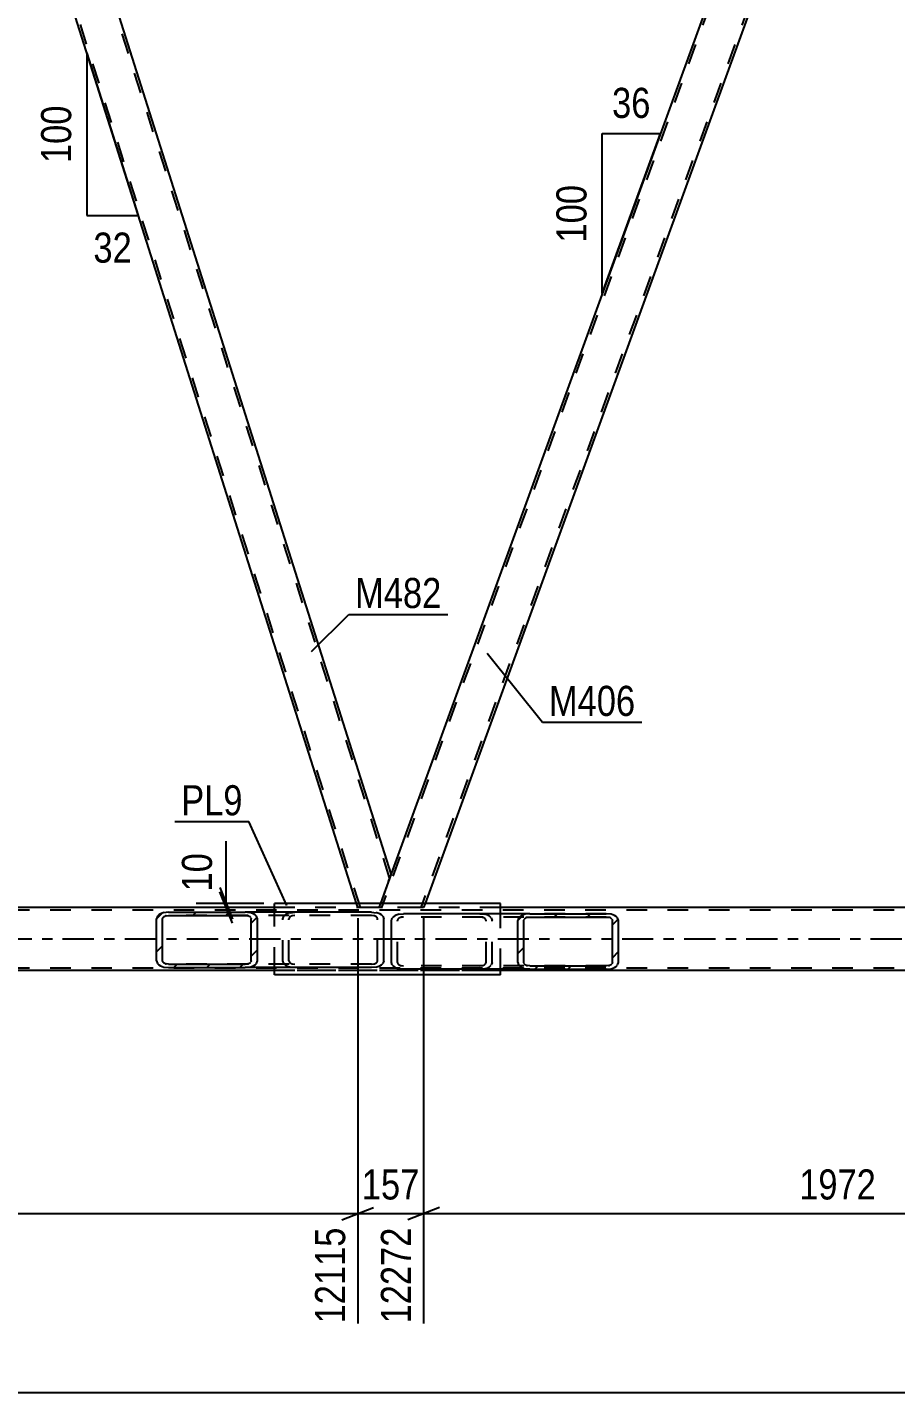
# Model space of a CAD drawing. Header units: millimetres. Extents: x -851 to 338, y -786 to 55.
# Drawn here: x -399.1 to -316.4, y -359 to -229 of the extents above; entities that cross this region are included whole.
import ezdxf

# ---------------------------------------------------------------- set-up
doc = ezdxf.new("R2010")
doc.units = ezdxf.units.MM
doc.linetypes.add('DXK_LINE_DOT2', pattern=[3.9198, 1.9599, -1.9599])
doc.linetypes.add('DXK_LINE_DOT3', pattern=[5.9187, 2.979, -0.9799, 0.9799, -0.9799])
doc.styles.add('Arial Narrow', font='ARIALN.TTF', dxfattribs={"height": 0.2})

# ---------------------------------------------------------------- blocks, each defined once
blk = doc.blocks.new('Part-232933133-7271 - 7182')
at = {"color": 7, "linetype": 'DXK_LINE_DOT2'}
for p, q in [((-132.3, -313.01), (-809.21, -313.01)), ((-354, -312.77), (-375.54, -312.77)), ((-132.3, -318.53), (-809.21, -318.53)), ((-132.3, -318.77), (-801.21, -318.77)), ((-354, -318.77), (-375.54, -318.77))]:
    blk.add_line(p, q, dxfattribs=at)
at = {"color": 2, "linetype": 'Continuous'}
for p, q in [((-375.54, -312.77), (-439.13, -312.77)), ((-290.41, -312.77), (-354, -312.77)), ((-375.54, -318.77), (-439.13, -318.77)), ((-290.41, -318.77), (-354, -318.77))]:
    blk.add_line(p, q, dxfattribs=at)
at = {"color": 7, "linetype": 'DXK_LINE_DOT3'}
blk.add_line((-132.3, -315.77), (-809.21, -315.77), dxfattribs=at)
blk = doc.blocks.new('Part-232933133-7428 - 7182')
at = {"color": 7, "linetype": 'DXK_LINE_DOT2'}
for p, q in [((-322.02, -193.77), (-365.33, -312.77)), ((-318.28, -193.77), (-361.59, -312.77)), ((-322.28, -193.77), (-322.42, -194.17)), ((-318.02, -193.77), (-322.28, -193.77)), ((-318.02, -193.77), (-319.19, -196.97)), ((-364.42, -309.56), (-365.59, -312.77)), ((-361.33, -312.77), (-365.59, -312.77)), ((-361.19, -312.37), (-361.33, -312.77))]:
    blk.add_line(p, q, dxfattribs=at)
at = {"color": 2, "linetype": 'Continuous'}
for p, q in [((-322.42, -194.17), (-364.42, -309.56)), ((-319.19, -196.97), (-361.19, -312.37))]:
    blk.add_line(p, q, dxfattribs=at)
blk = doc.blocks.new('Part-232933133-7318 - 7182')
at = {"color": 2, "linetype": 'Continuous'}
for p, q in [((-354, -312.37), (-375.54, -312.37)), ((-375.54, -313.21), (-375.54, -312.37)), ((-354, -313.36), (-354, -312.37)), ((-375.54, -319.17), (-375.54, -318.49)), ((-354, -319.17), (-375.54, -319.17)), ((-354, -319.17), (-354, -318.64))]:
    blk.add_line(p, q, dxfattribs=at)
at = {"color": 7, "linetype": 'DXK_LINE_DOT2'}
for p, q in [((-375.54, -318.49), (-375.54, -313.21)), ((-354, -318.64), (-354, -313.36))]:
    blk.add_line(p, q, dxfattribs=at)
blk = doc.blocks.new('Part-232933133-7468 - 7182')
at = {"color": 2, "linetype": 'Continuous'}
for p, q in [((-318.17, -194.17), (-319.19, -196.97)), ((-279.29, -309.56), (-315.88, -194.17)), ((-282.6, -312.37), (-319.19, -196.97)), ((-279.29, -309.56), (-280.31, -312.37))]:
    blk.add_line(p, q, dxfattribs=at)
at = {"color": 7, "linetype": 'DXK_LINE_DOT2'}
for p, q in [((-318.02, -193.77), (-318.17, -194.17)), ((-316.01, -193.77), (-318.02, -193.77)), ((-279.42, -309.93), (-316.26, -193.77)), ((-315.88, -194.17), (-316.01, -193.77)), ((-282.22, -312.77), (-319.05, -196.6)), ((-279.42, -309.93), (-279.56, -310.3)), ((-282.47, -312.77), (-282.6, -312.37)), ((-280.46, -312.77), (-282.47, -312.77)), ((-280.31, -312.37), (-280.46, -312.77))]:
    blk.add_line(p, q, dxfattribs=at)
blk = doc.blocks.new('Part-232933133-7343 - 7182')
at = {"linetype": 'Continuous'}
h = blk.add_hatch(dxfattribs=at)
h.set_pattern_fill('', scale=0.7, style=0, pattern_type=0)
h.set_pattern_definition([(45, (-352.373, -313.9992), (-1.57154, 1.57154), [])])
h.paths.add_polyline_path([(-352.28, -313.75), (-352.37, -314), (-352.37, -318), (-352.28, -318.24), (-352.03, -318.45), (-351.65, -318.59), (-351.21, -318.64), (-343.93, -318.64), (-343.48, -318.59), (-343.11, -318.45), (-342.85, -318.24), (-342.77, -318), (-342.77, -314), (-342.85, -313.75), (-343.11, -313.55), (-343.48, -313.41), (-343.93, -313.36), (-351.21, -313.36), (-351.65, -313.41), (-352.03, -313.55)])
h.paths.add_polyline_path([(-351.43, -313.7), (-351.21, -313.68), (-343.93, -313.68), (-343.71, -313.7), (-343.52, -313.77), (-343.39, -313.88), (-343.35, -314), (-343.35, -318), (-343.39, -318.12), (-343.52, -318.23), (-343.71, -318.29), (-343.93, -318.32), (-351.21, -318.32), (-351.43, -318.29), (-351.62, -318.23), (-351.75, -318.12), (-351.79, -318), (-351.79, -314), (-351.75, -313.88), (-351.62, -313.77)])
at = {"color": 2, "linetype": 'Continuous'}
for p, q in [((-364.4, -314), (-364.31, -313.75)), ((-364.4, -318), (-364.4, -314)), ((-363.68, -313.41), (-363.24, -313.36)), ((-351.21, -313.36), (-363.24, -313.36)), ((-352.28, -313.75), (-352.37, -314)), ((-352.37, -318), (-352.37, -314)), ((-351.79, -314), (-351.75, -313.88)), ((-351.79, -318), (-351.79, -314)), ((-351.21, -313.36), (-351.65, -313.41)), ((-351.43, -313.7), (-351.21, -313.68)), ((-351.21, -313.36), (-343.93, -313.36)), ((-351.21, -313.68), (-343.93, -313.68)), ((-343.48, -313.41), (-343.93, -313.36)), ((-343.93, -313.68), (-343.71, -313.7)), ((-343.39, -313.88), (-343.35, -314)), ((-343.35, -318), (-343.35, -314)), ((-342.77, -314), (-342.85, -313.75)), ((-342.77, -318), (-342.77, -314)), ((-364.31, -318.24), (-364.4, -318)), ((-352.37, -318), (-352.28, -318.24)), ((-351.75, -318.12), (-351.79, -318)), ((-351.21, -318.32), (-351.43, -318.29)), ((-351.21, -318.32), (-343.93, -318.32)), ((-343.71, -318.29), (-343.93, -318.32)), ((-343.35, -318), (-343.39, -318.12)), ((-342.85, -318.24), (-342.77, -318)), ((-363.24, -318.64), (-363.68, -318.59)), ((-351.21, -318.64), (-363.24, -318.64)), ((-351.65, -318.59), (-351.21, -318.64)), ((-351.21, -318.64), (-343.93, -318.64)), ((-343.93, -318.64), (-343.48, -318.59))]:
    blk.add_line(p, q, dxfattribs=at)
at = {"color": 7, "linetype": 'DXK_LINE_DOT2'}
for p, q in [((-363.78, -313.88), (-363.82, -314)), ((-363.82, -318), (-363.82, -314)), ((-363.24, -313.68), (-363.46, -313.7)), ((-343.93, -313.68), (-363.24, -313.68)), ((-355.96, -313.36), (-355.51, -313.41)), ((-355.74, -313.7), (-355.96, -313.68)), ((-355.38, -314), (-355.42, -313.88)), ((-355.38, -318), (-355.38, -314)), ((-354.88, -313.75), (-354.8, -314)), ((-354.8, -318), (-354.8, -314)), ((-343.93, -313.36), (-351.21, -313.36)), ((-363.82, -318), (-363.78, -318.12)), ((-363.46, -318.29), (-363.24, -318.32)), ((-343.93, -318.32), (-363.24, -318.32)), ((-355.96, -318.32), (-355.74, -318.29)), ((-355.42, -318.12), (-355.38, -318)), ((-354.8, -318), (-354.88, -318.24)), ((-355.51, -318.59), (-355.96, -318.64)), ((-343.93, -318.64), (-351.21, -318.64))]:
    blk.add_line(p, q, dxfattribs=at)
at = {"color": 2, "linetype": 'Continuous'}
for centre, radius, start, end in [((-363.5, -314.48), 1.09, 99.5181, 138.0637), ((-351.47, -314.48), 1.09, 99.5181, 138.0637), ((-351.34, -314.24), 0.545, 99.5181, 138.0637), ((-343.8, -314.24), 0.545, 41.9361, 80.4817), ((-343.66, -314.48), 1.09, 41.9361, 80.4817), ((-363.5, -317.52), 1.09, 221.9361, 260.4817), ((-351.47, -317.52), 1.09, 221.9361, 260.4817), ((-351.34, -317.76), 0.545, 221.9361, 260.4817), ((-343.8, -317.76), 0.545, 279.5181, 318.0637), ((-343.66, -317.52), 1.09, 279.5181, 318.0637)]:
    blk.add_arc(centre, radius, start, end, dxfattribs=at)
at = {"color": 7, "linetype": 'DXK_LINE_DOT2'}
for centre, radius, start, end in [((-363.37, -314.24), 0.545, 99.5181, 138.0637), ((-355.83, -314.24), 0.545, 41.9361, 80.4817), ((-355.69, -314.48), 1.09, 41.9361, 80.4817), ((-363.37, -317.76), 0.545, 221.9361, 260.4817), ((-355.83, -317.76), 0.545, 279.5181, 318.0637), ((-355.69, -317.52), 1.09, 279.5181, 318.0637)]:
    blk.add_arc(centre, radius, start, end, dxfattribs=at)
blk = doc.blocks.new('Part-232933133-7463 - 7182')
at = {"color": 2, "linetype": 'Continuous'}
for p, q in [((-403.3, -194.17), (-404.32, -196.97)), ((-364.42, -309.56), (-401.01, -194.17)), ((-367.73, -312.37), (-404.32, -196.97)), ((-364.42, -309.56), (-365.44, -312.37))]:
    blk.add_line(p, q, dxfattribs=at)
at = {"color": 7, "linetype": 'DXK_LINE_DOT2'}
for p, q in [((-403.15, -193.77), (-403.3, -194.17)), ((-401.14, -193.77), (-403.15, -193.77)), ((-364.56, -309.93), (-401.39, -193.77)), ((-401.01, -194.17), (-401.14, -193.77)), ((-367.35, -312.77), (-404.19, -196.6)), ((-364.56, -309.93), (-364.69, -310.3)), ((-367.6, -312.77), (-367.73, -312.37)), ((-365.59, -312.77), (-367.6, -312.77)), ((-365.44, -312.37), (-365.59, -312.77))]:
    blk.add_line(p, q, dxfattribs=at)
blk = doc.blocks.new('Part-232933133-7479 - 7182')
at = {"linetype": 'Continuous'}
h = blk.add_hatch(dxfattribs=at)
h.set_pattern_fill('', scale=0.7, style=0, pattern_type=0)
h.set_pattern_definition([(45, (-386.7706, -313.8464), (-1.57154, 1.57154), [])])
h.paths.add_polyline_path([(-386.68, -313.6), (-386.77, -313.85), (-386.77, -317.85), (-386.68, -318.09), (-386.43, -318.3), (-386.05, -318.44), (-385.61, -318.49), (-378.33, -318.49), (-377.88, -318.44), (-377.5, -318.3), (-377.25, -318.09), (-377.16, -317.85), (-377.16, -313.85), (-377.25, -313.6), (-377.5, -313.39), (-377.88, -313.26), (-378.33, -313.21), (-385.61, -313.21), (-386.05, -313.26), (-386.43, -313.39)])
h.paths.add_polyline_path([(-385.83, -313.55), (-385.61, -313.53), (-378.33, -313.53), (-378.1, -313.55), (-377.92, -313.62), (-377.79, -313.72), (-377.75, -313.85), (-377.75, -317.85), (-377.79, -317.97), (-377.92, -318.07), (-378.1, -318.14), (-378.33, -318.17), (-385.61, -318.17), (-385.83, -318.14), (-386.02, -318.07), (-386.14, -317.97), (-386.19, -317.85), (-386.19, -313.85), (-386.14, -313.72), (-386.02, -313.62)])
at = {"color": 2, "linetype": 'Continuous'}
for p, q in [((-385.61, -313.21), (-386.05, -313.26)), ((-385.61, -313.21), (-378.33, -313.21)), ((-366.3, -313.21), (-378.33, -313.21)), ((-377.88, -313.26), (-378.33, -313.21)), ((-366.3, -313.21), (-365.85, -313.26)), ((-386.68, -313.6), (-386.77, -313.85)), ((-386.77, -317.85), (-386.77, -313.85)), ((-386.19, -313.85), (-386.14, -313.72)), ((-386.19, -317.85), (-386.19, -313.85)), ((-385.83, -313.55), (-385.61, -313.53)), ((-385.61, -313.53), (-378.33, -313.53)), ((-378.33, -313.53), (-378.1, -313.55)), ((-377.79, -313.72), (-377.75, -313.85)), ((-377.75, -317.85), (-377.75, -313.85)), ((-377.16, -313.85), (-377.25, -313.6)), ((-377.16, -317.85), (-377.16, -313.85)), ((-365.22, -313.6), (-365.13, -313.85)), ((-365.13, -317.85), (-365.13, -313.85)), ((-386.77, -317.85), (-386.68, -318.09)), ((-386.14, -317.97), (-386.19, -317.85)), ((-386.05, -318.44), (-385.61, -318.49)), ((-385.61, -318.17), (-385.83, -318.14)), ((-385.61, -318.17), (-378.33, -318.17)), ((-378.1, -318.14), (-378.33, -318.17)), ((-378.33, -318.49), (-377.88, -318.44)), ((-377.75, -317.85), (-377.79, -317.97)), ((-377.25, -318.09), (-377.16, -317.85)), ((-365.85, -318.44), (-366.3, -318.49)), ((-365.13, -317.85), (-365.22, -318.09)), ((-385.61, -318.49), (-378.33, -318.49)), ((-366.3, -318.49), (-378.33, -318.49))]:
    blk.add_line(p, q, dxfattribs=at)
at = {"color": 7, "linetype": 'DXK_LINE_DOT2'}
for p, q in [((-385.61, -313.21), (-378.33, -313.21)), ((-374.02, -313.26), (-373.58, -313.21)), ((-366.3, -313.53), (-385.61, -313.53)), ((-374.74, -313.85), (-374.65, -313.6)), ((-374.74, -317.85), (-374.74, -313.85)), ((-374.11, -313.72), (-374.16, -313.85)), ((-374.16, -317.85), (-374.16, -313.85)), ((-373.58, -313.53), (-373.8, -313.55)), ((-366.07, -313.55), (-366.3, -313.53)), ((-365.71, -313.85), (-365.76, -313.72)), ((-365.71, -317.85), (-365.71, -313.85)), ((-366.3, -318.17), (-385.61, -318.17)), ((-374.65, -318.09), (-374.74, -317.85)), ((-374.16, -317.85), (-374.11, -317.97)), ((-373.58, -318.49), (-374.02, -318.44)), ((-373.8, -318.14), (-373.58, -318.17)), ((-366.3, -318.17), (-366.07, -318.14)), ((-365.76, -317.97), (-365.71, -317.85)), ((-385.61, -318.49), (-378.33, -318.49))]:
    blk.add_line(p, q, dxfattribs=at)
at = {"color": 2, "linetype": 'Continuous'}
for centre, radius, start, end in [((-385.87, -314.33), 1.09, 99.5181, 138.0637), ((-385.74, -314.09), 0.545, 99.5181, 138.0637), ((-378.19, -314.09), 0.545, 41.9361, 80.4817), ((-378.06, -314.33), 1.09, 41.9361, 80.4817), ((-366.03, -314.33), 1.09, 41.9361, 80.4817), ((-385.87, -317.36), 1.09, 221.9361, 260.4817), ((-385.74, -317.6), 0.545, 221.9361, 260.4817), ((-378.19, -317.6), 0.545, 279.5181, 318.0637), ((-378.06, -317.36), 1.09, 279.5181, 318.0637), ((-366.03, -317.36), 1.09, 279.5181, 318.0637)]:
    blk.add_arc(centre, radius, start, end, dxfattribs=at)
at = {"color": 7, "linetype": 'DXK_LINE_DOT2'}
for centre, radius, start, end in [((-373.84, -314.33), 1.09, 99.5181, 138.0637), ((-373.71, -314.09), 0.545, 99.5181, 138.0637), ((-366.16, -314.09), 0.545, 41.9361, 80.4817), ((-373.84, -317.36), 1.09, 221.9361, 260.4817), ((-373.71, -317.6), 0.545, 221.9361, 260.4817), ((-366.16, -317.6), 0.545, 279.5181, 318.0637)]:
    blk.add_arc(centre, radius, start, end, dxfattribs=at)
blk = doc.blocks.new('AngleDimension-232933133-58581 - 7182')
at = {"color": 7, "linetype": 'Continuous'}
for p, q in [((-393.39, -231.44), (-388.5, -246.88)), ((-393.39, -231.44), (-393.39, -246.88)), ((-391.49, -237.44), (-388.5, -246.88)), ((-393.39, -246.88), (-388.5, -246.88))]:
    blk.add_line(p, q, dxfattribs=at)
at = {"color": 0}
for points in [[(-394.29, -235.82), (-398.49, -235.82), (-398.49, -242.5), (-394.29, -242.5)], [(-388.52, -251.98), (-388.52, -247.78), (-393.37, -247.78), (-393.37, -251.98)]]:
    blk.add_wipeout(points, dxfattribs=at)
at = {"color": 3, "style": 'Arial Narrow'}
blk.add_text('100', height=2.863, rotation=90.0002, dxfattribs=at).set_placement((-394.89, -241.9))
blk.add_text('32', height=2.863, dxfattribs=at).set_placement((-392.77, -251.38))
blk = doc.blocks.new('StraightDimension-232933133-32522 - 7182')
at = {"color": 7, "linetype": 'Continuous'}
for p, q in [((-367.6, -313.77), (-367.6, -352.36)), ((-361.33, -313.77), (-361.33, -352.36)), ((-369.1, -342.51), (-366.1, -341.31)), ((-359.83, -341.31), (-362.83, -342.51)), ((-367.6, -341.91), (-361.33, -341.91))]:
    blk.add_line(p, q, dxfattribs=at)
at = {"color": 0}
blk.add_wipeout([(-361.13, -341.16), (-361.13, -336.96), (-367.81, -336.96), (-367.81, -341.16)], dxfattribs=at)
at = {"color": 0, "linetype": 'Continuous'}
blk.add_wipeout([(-361.93, -342.61), (-366.13, -342.61), (-366.13, -352.96), (-361.93, -352.96)], dxfattribs=at)
at = {"color": 3, "style": 'Arial Narrow'}
blk.add_text('157', height=2.863, dxfattribs=at).set_placement((-367.21, -340.56))
at = {"color": 3, "linetype": 'Continuous', "style": 'Arial Narrow'}
blk.add_text('12272', height=2.863, rotation=90.0002, dxfattribs=at).set_placement((-362.53, -352.36))
blk = doc.blocks.new('StraightDimension-232933133-32523 - 7182')
at = {"color": 7, "linetype": 'Continuous'}
for p, q in [((-446.47, -313.77), (-446.47, -352.36)), ((-367.6, -313.77), (-367.6, -352.36)), ((-444.97, -341.31), (-447.97, -342.51)), ((-369.1, -342.51), (-366.1, -341.31)), ((-446.47, -341.91), (-367.6, -341.91))]:
    blk.add_line(p, q, dxfattribs=at)
at = {"color": 0}
blk.add_wipeout([(-402.78, -341.16), (-402.78, -336.96), (-411.29, -336.96), (-411.29, -341.16)], dxfattribs=at)
at = {"color": 3, "style": 'Arial Narrow'}
blk.add_text('1972', height=2.863, dxfattribs=at).set_placement((-410.69, -340.56))
at = {"color": 0, "linetype": 'Continuous'}
blk.add_wipeout([(-368.2, -342.61), (-372.4, -342.61), (-372.4, -352.96), (-368.2, -352.96)], dxfattribs=at)
at = {"color": 3, "linetype": 'Continuous', "style": 'Arial Narrow'}
blk.add_text('12115', height=2.863, rotation=90.0002, dxfattribs=at).set_placement((-368.8, -352.36))
blk = doc.blocks.new('StraightDimension-232933133-71985 - 7182')
at = {"color": 7, "linetype": 'Continuous'}
for p, q in [((-380.13, -312.37), (-380.13, -306.46)), ((-380.13, -312.37), (-380.13, -306.46)), ((-380.73, -310.87), (-379.53, -313.87)), ((-379.53, -314.27), (-380.73, -311.27)), ((-376.54, -312.37), (-382.98, -312.37)), ((-376.54, -312.77), (-382.98, -312.77)), ((-380.13, -312.77), (-380.13, -312.37))]:
    blk.add_line(p, q, dxfattribs=at)
at = {"color": 0}
blk.add_wipeout([(-380.88, -306.99), (-385.08, -306.99), (-385.08, -311.84), (-380.88, -311.84)], dxfattribs=at)
at = {"color": 3, "style": 'Arial Narrow'}
blk.add_text('10', height=2.863, rotation=90.0002, dxfattribs=at).set_placement((-381.48, -311.24))
blk = doc.blocks.new('AngleDimension-232933133-71888 - 7182')
at = {"color": 7, "linetype": 'Continuous'}
for p, q in [((-344.32, -239.1), (-338.78, -239.1)), ((-344.32, -254.33), (-338.78, -239.1)), ((-344.32, -254.33), (-344.32, -239.1)), ((-338.81, -239.19), (-338.78, -239.1))]:
    blk.add_line(p, q, dxfattribs=at)
at = {"color": 0}
for points in [[(-339.12, -238.2), (-339.12, -234), (-343.98, -234), (-343.98, -238.2)], [(-345.22, -243.37), (-349.42, -243.37), (-349.42, -250.06), (-345.22, -250.06)]]:
    blk.add_wipeout(points, dxfattribs=at)
at = {"color": 3, "style": 'Arial Narrow'}
blk.add_text('36', height=2.863, dxfattribs=at).set_placement((-343.38, -237.6))
blk.add_text('100', height=2.863, rotation=90.0002, dxfattribs=at).set_placement((-345.82, -249.46))
blk = doc.blocks.new('StraightDimension-232933133-31968 - 7182')
at = {"color": 7, "linetype": 'Continuous'}
blk.add_line((-822.11, -358.95), (-86, -358.95), dxfattribs=at)
blk = doc.blocks.new('StraightDimension-232933133-32521 - 7182')
at = {"color": 7, "linetype": 'Continuous'}
for p, q in [((-361.33, -313.77), (-361.33, -352.36)), ((-282.47, -313.77), (-282.47, -352.36)), ((-359.83, -341.31), (-362.83, -342.51)), ((-283.97, -342.51), (-280.97, -341.31)), ((-361.33, -341.91), (-282.47, -341.91))]:
    blk.add_line(p, q, dxfattribs=at)
at = {"color": 0}
blk.add_wipeout([(-317.64, -341.16), (-317.64, -336.96), (-326.16, -336.96), (-326.16, -341.16)], dxfattribs=at)
at = {"color": 3, "style": 'Arial Narrow'}
blk.add_text('1972', height=2.863, dxfattribs=at).set_placement((-325.56, -340.56))
at = {"color": 0, "linetype": 'Continuous'}
blk.add_wipeout([(-283.07, -342.61), (-287.27, -342.61), (-287.27, -352.96), (-283.07, -352.96)], dxfattribs=at)
at = {"color": 3, "linetype": 'Continuous', "style": 'Arial Narrow'}
blk.add_text('14244', height=2.863, rotation=90.0002, dxfattribs=at).set_placement((-283.67, -352.36))
blk = doc.blocks.new('Mark-232933133-7424 - 7182')
at = {"color": 0}
blk.add_wipeout([(-341.16, -294.53), (-341.16, -291.53), (-349.39, -291.53), (-349.39, -294.53)], dxfattribs=at)
blk.add_wipeout([(-341.16, -294.53), (-341.16, -291.53), (-349.39, -291.53), (-349.39, -294.53)], dxfattribs=at)
at = {"color": 30, "linetype": 'Continuous'}
for p, q in [((-355.28, -288.54), (-349.99, -295.13)), ((-349.99, -295.13), (-340.56, -295.13))]:
    blk.add_line(p, q, dxfattribs=at)
at = {"color": 3, "style": 'Arial Narrow'}
blk.add_text('M406', height=2.863, dxfattribs=at).set_placement((-349.39, -294.53))
blk = doc.blocks.new('Mark-232933133-7459 - 7182')
at = {"color": 0}
blk.add_wipeout([(-359.63, -284.26), (-359.63, -281.26), (-367.85, -281.26), (-367.85, -284.26)], dxfattribs=at)
blk.add_wipeout([(-359.63, -284.26), (-359.63, -281.26), (-367.85, -281.26), (-367.85, -284.26)], dxfattribs=at)
at = {"color": 30, "linetype": 'Continuous'}
for p, q in [((-371.99, -288.39), (-368.45, -284.86)), ((-368.45, -284.86), (-359.03, -284.86))]:
    blk.add_line(p, q, dxfattribs=at)
at = {"color": 3, "style": 'Arial Narrow'}
blk.add_text('M482', height=2.863, dxfattribs=at).set_placement((-367.85, -284.26))
blk = doc.blocks.new('Mark-232933133-71986 - 7182')
at = {"color": 0}
blk.add_wipeout([(-378.56, -303.99), (-378.56, -300.99), (-384.41, -300.99), (-384.41, -303.99)], dxfattribs=at)
blk.add_wipeout([(-378.56, -303.99), (-378.56, -300.99), (-384.41, -300.99), (-384.41, -303.99)], dxfattribs=at)
at = {"color": 30, "linetype": 'Continuous'}
for p in [(-385.01, -304.59), (-374.36, -312.58)]:
    blk.add_line(p, (-377.96, -304.59), dxfattribs=at)
at = {"color": 3, "style": 'Arial Narrow'}
blk.add_text('PL9', height=2.863, dxfattribs=at).set_placement((-384.41, -303.99))

msp = doc.modelspace()

# ---------------------------------------------------------------- block references
for name in ['Part-232933133-7463 - 7182', 'Part-232933133-7428 - 7182', 'Part-232933133-7468 - 7182', 'Part-232933133-7271 - 7182', 'Part-232933133-7479 - 7182', 'Part-232933133-7318 - 7182', 'Part-232933133-7343 - 7182']:
    msp.add_blockref(name, (0, 0))

# ---------------------------------------------------------------- next in the draw order: block references
for name in ['AngleDimension-232933133-58581 - 7182', 'AngleDimension-232933133-71888 - 7182', 'StraightDimension-232933133-32522 - 7182']:
    msp.add_blockref(name, (0, 0))

# ---------------------------------------------------------------- next in the draw order: block references
msp.add_blockref('StraightDimension-232933133-32523 - 7182', (0, 0))

# ---------------------------------------------------------------- next in the draw order: block references
msp.add_blockref('StraightDimension-232933133-71985 - 7182', (0, 0))

# ---------------------------------------------------------------- next in the draw order: block references
msp.add_blockref('StraightDimension-232933133-31968 - 7182', (0, 0))

# ---------------------------------------------------------------- next in the draw order: block references
for name in ['Mark-232933133-7459 - 7182', 'Mark-232933133-7424 - 7182', 'Mark-232933133-71986 - 7182', 'StraightDimension-232933133-32521 - 7182']:
    msp.add_blockref(name, (0, 0))

doc.saveas('drawing.dxf')
